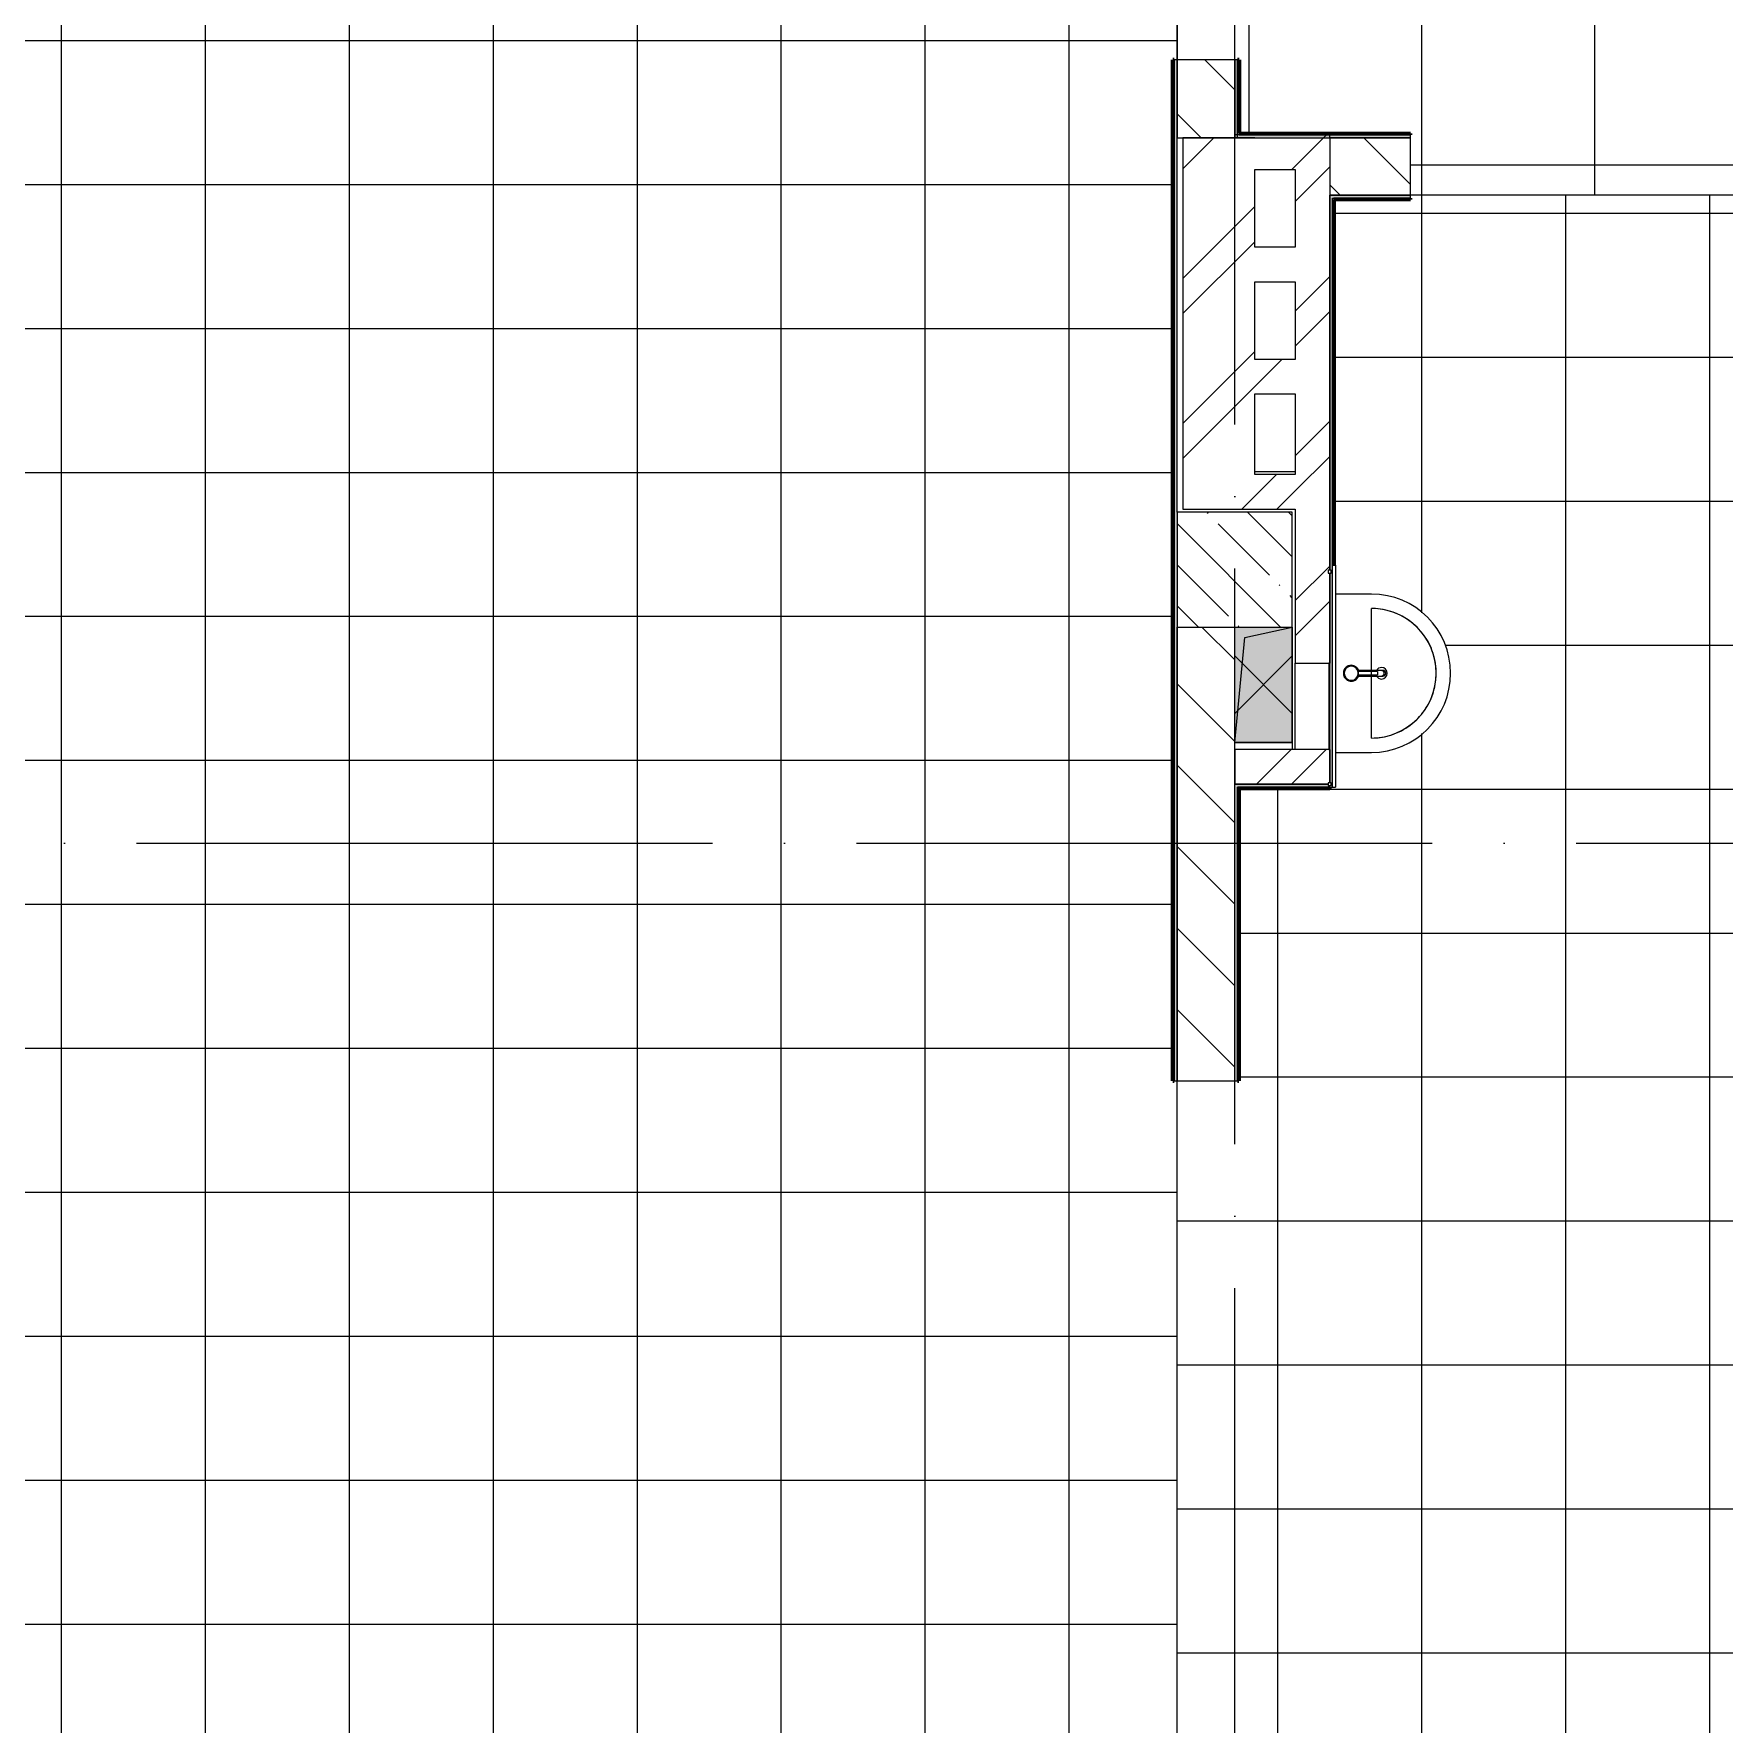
# Model space of a CAD drawing. Header units: millimetres. Extents: x 97 to 215964, y -4577 to 60645.
# Drawn here: x 199877 to 205748, y 36915 to 42786 of the extents above; entities that cross this region are included whole.
import ezdxf

# ---------------------------------------------------------------- set-up
doc = ezdxf.new("R2010")
doc.units = ezdxf.units.MM
doc.linetypes.add('ADSK_Линия сетки', pattern=[2500, 2000, -250, 0, -250])
for name, color, linetype, lineweight in [('A-DETL-GENF-OTLN', 92, 'Continuous', 9), ('A-FLOR-____-OTLN', 192, 'Continuous', 9), ('A-FLOR-____-PATT', 8, 'Continuous', 9), ('A-GENM-____-MCUT', 13, 'Continuous', 9), ('A-GENM-____-OTLN', 13, 'Continuous', 9), ('A-WALL-____-MCUT', 113, 'Continuous', 9), ('A-WALL-____-PATT', 111, 'Continuous', 9), ('I-WALL-____-OTLN', 2, 'Continuous', 9), ('P-SANR-FIXT-OTLN', 6, 'Continuous', 9), ('S-COLS-____-MCUT', 52, 'Continuous', 9), ('S-COLS-____-OTLN', 52, 'Continuous', 9), ('S-GRID-____-OTLN', 1, 'Continuous', 9)]:
    doc.layers.add(name, color=color, linetype=linetype, lineweight=lineweight)
pattern_1 = [(135, (0, 0), (-141.42136, -141.42136), [])]
pattern_2 = [(45, (0, 0), (-251.4472, 251.4472), []), (45, (0, 381), (-251.4472, 251.4472), [])]

# ---------------------------------------------------------------- blocks, each defined once
blk = doc.blocks.new('BSC_Колонна _Прямоугольная - 400x400-V84-О_АИ_ПП_8_400_Целиком')
at = {"layer": 'S-COLS-____-OTLN', "lineweight": 5}
h = blk.add_hatch(dxfattribs=at)
h.set_pattern_fill('FP_94', color=256, style=0, pattern_type=2)
h.set_pattern_definition([(135, (-145249.98, -40925), (-142.56192, -142.56192), []), (135, (-145107.42, -40925), (-142.56192, -142.56192), [252.016, -50.403, 3.353, -47.05])])
h.paths.add_polyline_path([(-200, -200), (200, -200), (200, 200), (-200, 200)])
at = {"layer": 'S-COLS-____-MCUT', "color": 130, "lineweight": 25}
for p, q in [((200, 200), (-200, 200)), ((-200, 200), (-200, -200)), ((200, -200), (200, 200)), ((-200, -200), (200, -200))]:
    blk.add_line(p, q, dxfattribs=at)
blk = doc.blocks.new('ASML_АР_Отделка Люка - ВО Отделка люков_Грунтовка 0_Шпатлевка 0_Окраска 0_0-42467640-О_АИ_ПП_8_400_Целиком')
at = {"layer": 'A-GENM-____-MCUT', "color": 130, "lineweight": 25}
for p, q in [((150, 3), (-150, 3)), ((-150, 3), (-150, 0)), ((150, 0), (150, 3)), ((-150, 0), (150, 0))]:
    blk.add_line(p, q, dxfattribs=at)
blk = doc.blocks.new('0083_СОШ675_АР_R22_rvt-1-О_АИ_ПП_8_400_Целиком')
at = {"layer": 'A-WALL-____-PATT', "lineweight": 5}
h = blk.add_hatch(dxfattribs=at)
h.set_pattern_fill('FP_10', color=10, style=0, pattern_type=2)
h.set_pattern_definition(pattern_1)
h.paths.add_polyline_path([(145250.2, 42425), (145250.2, 42695), (145050.2, 42695), (145050.2, 42425), (145070, 42425)])
h.paths.add_polyline_path([(145050.2, 43945), (145250.2, 43945), (145250.2, 44865), (145050.2, 44865), (145050.2, 44091.3)])
h = blk.add_hatch(dxfattribs=at)
h.set_pattern_fill('FP_7', color=10, style=0, pattern_type=2)
h.set_pattern_definition(pattern_2)
h.paths.add_polyline_path([(145320, 41135), (145320, 42425), (145070, 42425), (145070, 41135)])
h = blk.add_hatch(dxfattribs=at)
h.set_pattern_fill('FP_7', color=10, style=0, pattern_type=2)
h.set_pattern_definition(pattern_2)
h.paths.add_polyline_path([(145377.9, 42315), (145460, 42315), (145460, 42435), (145250.2, 42435), (145250.2, 42425), (145320, 42425), (145320, 42315)])
h = blk.add_hatch(dxfattribs=at)
h.set_pattern_fill('FP_7', color=10, style=0, pattern_type=2)
h.set_pattern_definition(pattern_2)
h.paths.add_polyline_path([(145575, 40180), (145575, 40185), (145580, 40185), (145580, 40300), (145460, 40300), (145460, 40180)])
h.paths.add_polyline_path([(145577, 40600), (145580, 40600), (145580, 40913), (145575, 40913), (145575, 40923), (145580, 40923), (145580, 42435), (145460, 42435), (145460, 40600)])
h = blk.add_hatch(dxfattribs=at)
h.set_pattern_fill('FP_10', color=10, style=0, pattern_type=2)
h.set_pattern_definition(pattern_1)
h.paths.add_polyline_path([(152750, 42225), (152750, 42425), (147111.1, 42425), (147111.1, 42225), (151666.7, 42225)])
h.paths.add_polyline_path([(145580, 42225), (145861.1, 42225), (145861.1, 42425), (145580, 42425)])
h = blk.add_hatch(dxfattribs=at)
h.set_pattern_fill('FP_7', color=10, style=0, pattern_type=2)
h.set_pattern_definition(pattern_2)
h.paths.add_polyline_path([(145320, 41535), (145460, 41535), (145460, 41655), (145320, 41655)])
h = blk.add_hatch(dxfattribs=at)
h.set_pattern_fill('FP_7', color=10, style=0, pattern_type=2)
h.set_pattern_definition(pattern_2)
h.paths.add_polyline_path([(145460, 41135), (145460, 41255), (145320, 41255), (145320, 41135), (145377.9, 41135)])
h = blk.add_hatch(dxfattribs=at)
h.set_pattern_fill('FP_10', color=10, style=0, pattern_type=2)
h.set_pattern_definition(pattern_1)
h.paths.add_polyline_path([(145250, 36225.1), (145250, 36650), (145050, 36650), (145050, 36225.1)])
h.paths.add_polyline_path([(145250, 39150), (145250, 40725), (145050, 40725), (145050, 39150)])
h = blk.add_hatch(dxfattribs=at)
h.set_pattern_fill('FP_7', color=10, style=0, pattern_type=2)
h.set_pattern_definition(pattern_2)
h.paths.add_polyline_path([(145460, 40180), (145460, 40300), (145250, 40300), (145250, 40180), (145377.9, 40180)])
at = {"layer": 'A-FLOR-____-OTLN', "color": 90}
for p, q in [((145460, 41265), (145320, 41265)), ((145449.9, 40325), (145449.9, 40300))]:
    blk.add_line(p, q, dxfattribs=at)
at = {"layer": 'A-WALL-____-MCUT', "color": 50, "lineweight": 13}
for p, q in [((145250.2, 42695), (145050.2, 42695)), ((145050.2, 42695), (145050.2, 42425)), ((145250.2, 42435), (145250.2, 42695)), ((145050.2, 42425), (145070, 42425)), ((145070, 42425), (145070, 41135)), ((145460, 42435), (145250.2, 42435)), ((145580, 42435), (145460, 42435)), ((145580, 42425), (145580, 42435)), ((145861.1, 42425), (145580, 42425)), ((145861.1, 42225), (145861.1, 42425)), ((145320, 42045), (145320, 42315)), ((145320, 42315), (145460, 42315)), ((145460, 42315), (145460, 42045)), ((145580, 42225), (145861.1, 42225)), ((145580, 40923), (145580, 42225)), ((145460, 42045), (145320, 42045)), ((145320, 41655), (145320, 41925)), ((145320, 41925), (145460, 41925)), ((145460, 41925), (145460, 41655)), ((145460, 41655), (145320, 41655)), ((145320, 41535), (145460, 41535)), ((145320, 41255), (145320, 41535)), ((145460, 41535), (145460, 41255)), ((145460, 41255), (145320, 41255)), ((145070, 41135), (145320, 41135)), ((145320, 41135), (145460, 41135)), ((145460, 41135), (145460, 40600)), ((145580, 40600), (145580, 40913)), ((145050, 40725), (145050, 39150)), ((145250, 40300), (145250, 40725)), ((145460, 40600), (145577, 40600)), ((145460, 40300), (145250, 40300)), ((145577, 40300), (145460, 40300)), ((145580, 40185), (145580, 40300)), ((145250, 39150), (145250, 40180)), ((145250, 40180), (145460, 40180)), ((145460, 40180), (145575, 40180)), ((145050, 39150), (145250, 39150))]:
    blk.add_line(p, q, dxfattribs=at)
at = {"layer": 'A-WALL-____-MCUT', "color": 10, "lineweight": 5}
for p, q in [((145070, 42425), (145250.2, 42425)), ((145250.2, 42425), (145070, 42425)), ((145250.2, 42425), (145250.2, 42435)), ((145250.2, 42435), (145250.2, 42425)), ((145320, 42425), (145250.2, 42425)), ((145250.2, 42425), (145320, 42425)), ((145580, 42425), (145580, 42225)), ((145250, 40300), (145250, 40180))]:
    blk.add_line(p, q, dxfattribs=at)
at = {"layer": 'I-WALL-____-OTLN', "color": 90}
blk.add_line((145460, 40300), (145460, 40600), dxfattribs=at)
at = {"layer": 'A-GENM-____-OTLN', "color": 90, "lineweight": 9, "rotation": 270}
blk.add_blockref('ASML_АР_Отделка Люка - ВО Отделка люков_Грунтовка 0_Шпатлевка 0_Окраска 0_0-42467640-О_АИ_ПП_8_400_Целиком', (145577, 40450), dxfattribs=at)
at = {"layer": 'S-COLS-____-OTLN', "color": 90, "lineweight": 9}
blk.add_blockref('BSC_Колонна _Прямоугольная - 400x400-V84-О_АИ_ПП_8_400_Целиком', (145250, 40925), dxfattribs=at)
blk = doc.blocks.new('MiraCad_GMd_-Ut_TaskBox_FormHorizon - MiraCad_GMd_-Ut_TaskBox_FormHorizon-3364844-О_АИ_ПП_8_400_Целиком')
at = {"layer": 'A-DETL-GENF-OTLN', "lineweight": 18}
for points in [[(-100, -200), (-64.6, 164.6), (100, 200), (-100, 200)], [(-100, -200), (100, -200), (100, 200), (-100, 200)]]:
    blk.add_hatch(color=256, dxfattribs=at).paths.add_polyline_path(points)
at = {"layer": 'A-DETL-GENF-OTLN', "color": 7}
for p, q in [((-64.6, 164.6), (100, 200)), ((-64.6, 164.6), (100, 200)), ((100, 200), (100, -200)), ((-100, -200), (-64.6, 164.6)), ((-100, -200), (-64.6, 164.6)), ((100, -200), (-100, -200))]:
    blk.add_line(p, q, dxfattribs=at)
at = {"layer": 'A-GENM-____-OTLN', "color": 170, "lineweight": 18}
for p, q in [((100, -200), (100, 200)), ((100, 100), (-100, -100)), ((-100, 100), (100, -100)), ((-100, -200), (100, -200))]:
    blk.add_line(p, q, dxfattribs=at)
blk = doc.blocks.new('ВК_Умывальник_Полукруглый_Керамический_ГОСТ30493-96_R20 - 2-ой величины-V174-О_АИ_ПП_8_400_Целиком')
at = {"layer": 'P-SANR-FIXT-OTLN', "color": 170, "lineweight": 18}
for p, q in [((145725, 40840.1), (145600, 40840.1)), ((145725, 40575), (145725, 40790.1)), ((145725, 40340.1), (145725, 40555.2)), ((145600, 40290.1), (145725, 40290.1))]:
    blk.add_line(p, q, dxfattribs=at)
at = {"layer": 'P-SANR-FIXT-OTLN', "color": 170, "lineweight": 18, "flags": 128}
blk.add_lwpolyline([(145725, 40340.1), (145734, 40340.3), (145743, 40340.8), (145751.9, 40341.7), (145760.8, 40343), (145769.7, 40344.6), (145778.5, 40346.5), (145787.2, 40348.9), (145795.8, 40351.5), (145804.3, 40354.5), (145812.6, 40357.9), (145820.8, 40361.5), (145828.9, 40365.5), (145836.8, 40369.8), (145844.5, 40374.5), (145852, 40379.4), (145859.4, 40384.6), (145866.5, 40390.1), (145873.4, 40395.9), (145880, 40402), (145886.4, 40408.3), (145892.5, 40414.9), (145898.4, 40421.7), (145904, 40428.8), (145909.3, 40436.1), (145914.3, 40443.5), (145919, 40451.2), (145923.4, 40459), (145927.5, 40467.1), (145931.3, 40475.2), (145934.7, 40483.6), (145937.8, 40492), (145940.6, 40500.6), (145943, 40509.3), (145945, 40518), (145946.7, 40526.9), (145948.1, 40535.8), (145949.1, 40544.7), (145949.7, 40553.7), (145950, 40562.7), (145949.9, 40571.7), (145949.5, 40580.7), (145948.7, 40589.6), (145947.5, 40598.5), (145946, 40607.4), (145944.1, 40616.2), (145941.9, 40624.9), (145939.3, 40633.6), (145936.4, 40642.1), (145933.2, 40650.5), (145929.6, 40658.7), (145925.7, 40666.8), (145921.5, 40674.8), (145916.9, 40682.5), (145912.1, 40690.1), (145906.9, 40697.5), (145901.5, 40704.7), (145895.7, 40711.6), (145889.8, 40718.3), (145883.5, 40724.8), (145877, 40731), (145870.2, 40737), (145863.2, 40742.6), (145856, 40748), (145848.6, 40753.1), (145841, 40757.9), (145833.2, 40762.4), (145825.2, 40766.5), (145817.1, 40770.4), (145808.8, 40773.9), (145800.4, 40777.1), (145791.8, 40779.9), (145783.2, 40782.4), (145774.5, 40784.6), (145765.6, 40786.4), (145756.8, 40787.8), (145747.8, 40788.9), (145738.8, 40789.7), (145729.9, 40790), (145725, 40790.1)], dxfattribs=at)
at = {"layer": 'P-SANR-FIXT-OTLN', "color": 170, "lineweight": 18}
for centre, radius, start, end in [((145725, 40565.1), 275, 270, 90), ((145725, 40565.1), 225, 270, 90), ((145760, 40565.1), 20, 90, 150), ((145760, 40565.1), 20, 270, 90), ((145760, 40565.1), 20, 210, 270)]:
    blk.add_arc(centre, radius, start, end, dxfattribs=at)
blk = doc.blocks.new('xxx_Смеситель_ГОСТ 25809-96_R20 - Смеситель-3431601-О_АИ_ПП_8_400_Целиком')
at = {"layer": 'P-SANR-FIXT-OTLN', "color": 170, "lineweight": 18}
for p, q in [((3135.3, 51074.8), (3135.3, 51016.6)), ((3139.3, 51075.4), (3139.3, 51029.7)), ((3139.3, 51029.7), (3139.3, 51009)), ((3140.3, 51029.8), (3150.3, 51029.8)), ((3151.3, 51029.7), (3151.3, 51075.4)), ((3151.3, 51009), (3151.3, 51029.7)), ((3155.3, 51016.6), (3155.3, 51074.8)), ((3135.3, 51016.6), (3135.3, 50993.9)), ((3135.3, 50993.9), (3135.3, 50990)), ((3140.3, 51009), (3139.3, 51009)), ((3139.3, 51009), (3140.3, 51009)), ((3150.3, 51009), (3140.3, 51009)), ((3150.3, 51009), (3151.3, 51009)), ((3151.3, 51009), (3150.3, 51009)), ((3155.3, 50993.9), (3155.3, 51016.6)), ((3155.3, 50990), (3155.3, 50993.9))]:
    blk.add_line(p, q, dxfattribs=at)
for radius, start, end in [(27.5, 0, 180), (27.5, 161.97695, 180), (27.5, 180, 198.02305), (27.5, 180, 258.92236), (27.5, 143.31191, 156.6878), (27.5, 203.3122, 216.68809), (24.5, 360, 180), (24.5, 180, 360), (27.5, 101.97674, 135), (27.5, 225, 258.02326), (27.5, 83.31162, 96.68751), (27.5, 281.0769, 0), (27.5, 45, 78.02263), (27.5, 281.97737, 315), (27.5, 23.31133, 36.68722), (27.5, 323.31278, 336.68867), (27.5, 0, 18.02234), (27.5, 341.97766, 0), (24.5, 255, 259.77016), (24.5, 255, 259.77016), (24.5, 280.22984, 285), (24.5, 280.22984, 285)]:
    blk.add_arc((3145.3, 51100), radius, start, end, dxfattribs=at)
for start_param, end_param in [(3.141593, 4.712389), (4.712389, 6.283185)]:
    blk.add_ellipse((3145.3, 50990), major_axis=(10, 0), ratio=0.965926, start_param=start_param, end_param=end_param, dxfattribs=at)
for points, knots in [([(3138.6, 51076.4), (3138.7, 51076.4), (3138.8, 51076.3), (3139.2, 51076.2), (3139.8, 51076.1), (3140.4, 51076), (3140.7, 51075.9)], [0.77430556, 0.77430556, 0.77430556, 0.77430556, 0.78298611, 0.79166667, 0.82638889, 0.86111111, 0.86111111, 0.86111111, 0.86111111]), ([(3139.3, 51029.3), (3139.3, 51029.3), (3139.3, 51029.3), (3139.4, 51029.2), (3139.6, 51029.2), (3139.8, 51029.2), (3140.1, 51029.2), (3140.3, 51029.2)], [0, 0, 0, 0, 0.166667, 0.333333, 0.5, 0.666667, 1, 1, 1, 1]), ([(3149.8, 51075.9), (3150.1, 51075.9), (3150.6, 51076), (3151.1, 51076.2), (3151.6, 51076.3), (3151.8, 51076.4), (3151.9, 51076.4)], [0.13888889, 0.13888889, 0.13888889, 0.13888889, 0.16666667, 0.19444444, 0.20833333, 0.22222222, 0.22222222, 0.22222222, 0.22222222]), ([(3151.3, 51029.7), (3151.3, 51029.7), (3151.2, 51029.7), (3151.1, 51029.8), (3151, 51029.8), (3150.7, 51029.8), (3150.4, 51029.8), (3150.3, 51029.8)], [0, 0, 0, 0, 0.166667, 0.333333, 0.5, 0.666667, 1, 1, 1, 1]), ([(3140.3, 51020.3), (3138.8, 51019.9), (3136.8, 51019.1), (3135.5, 51017.7), (3135.3, 51016.9), (3135.3, 51016.6)], [0.1666667, 0.1666667, 0.1666667, 0.1666667, 0.3333333, 0.4166667, 0.5, 0.5, 0.5, 0.5]), ([(3145.3, 50986.8), (3144.4, 50986.8), (3143.1, 50986.9), (3141.4, 50987.3), (3140.3, 50987.7), (3139.3, 50988.1), (3138.7, 50988.5), (3138, 50989), (3137.3, 50989.5), (3136.7, 50990.2), (3136.3, 50990.7), (3136, 50991.2), (3135.8, 50991.6), (3135.6, 50992), (3135.5, 50992.5), (3135.4, 50992.9), (3135.3, 50993.4), (3135.3, 50993.7), (3135.3, 50993.9)], [0, 0, 0, 0, 0.0833333, 0.125, 0.1666667, 0.2083333, 0.2291667, 0.25, 0.2916667, 0.3333333, 0.3541667, 0.375, 0.3958333, 0.4166667, 0.4375, 0.4583333, 0.4791667, 0.5, 0.5, 0.5, 0.5]), ([(3155.3, 50993.9), (3155.3, 50993.7), (3155.3, 50993.4), (3155.2, 50992.9), (3155.1, 50992.5), (3154.9, 50992), (3154.7, 50991.6), (3154.5, 50991.2), (3154.2, 50990.7), (3153.9, 50990.3), (3153.6, 50989.9), (3153.1, 50989.4), (3152.5, 50989), (3151.9, 50988.5), (3151.2, 50988.1), (3150.3, 50987.7), (3149.1, 50987.3), (3147.5, 50986.9), (3146.1, 50986.8), (3145.3, 50986.8)], [0.5, 0.5, 0.5, 0.5, 0.5208333, 0.5416667, 0.5625, 0.5833333, 0.6041667, 0.625, 0.6458333, 0.6666667, 0.6875, 0.7083333, 0.75, 0.7708333, 0.7916667, 0.8333333, 0.875, 0.9166667, 1, 1, 1, 1])]:
    blk.add_open_spline(points, degree=3, knots=knots, dxfattribs=at)
for points in [[(3139.3, 51075.4), (3139.3, 51075.4), (3139.4, 51075.4), (3139.6, 51075.4), (3139.8, 51075.3), (3140, 51075.3), (3140.2, 51075.3), (3140.3, 51075.3)], [(3139.4, 51074.9), (3139.3, 51074.9), (3139.3, 51074.9), (3139.3, 51075), (3139.3, 51075)], [(3140.3, 51029.8), (3140.1, 51029.8), (3139.7, 51029.8), (3139.4, 51029.8), (3139.3, 51029.7), (3139.3, 51029.7)], [(3140.3, 51075.3), (3141.9, 51074.9), (3145.3, 51074.6), (3148.6, 51074.9), (3150.3, 51075.3)], [(3150.3, 51075.3), (3150.4, 51075.3), (3150.5, 51075.3), (3150.8, 51075.3), (3151, 51075.4), (3151.1, 51075.4), (3151.2, 51075.4), (3151.2, 51075.4)], [(3150.3, 51029.2), (3150.4, 51029.2), (3150.8, 51029.2), (3151.2, 51029.2), (3151.3, 51029.3), (3151.3, 51029.3)], [(3151.3, 51075), (3151.3, 51075), (3151.3, 51075), (3151.2, 51074.9)], [(3155.3, 51016.6), (3155.3, 51016.9), (3155, 51017.7), (3154, 51018.7), (3152.4, 51019.6), (3151, 51020.1), (3150.3, 51020.3)]]:
    blk.add_open_spline(points, degree=3, dxfattribs=at)
blk = doc.blocks.new('0083_СОШ675_ВК_R22_rvt-1-О_АИ_ПП_8_400_Целиком')
at = {"layer": 'A-GENM-____-OTLN', "color": 170, "lineweight": 18}
blk.add_blockref('MiraCad_GMd_-Ut_TaskBox_FormHorizon - MiraCad_GMd_-Ut_TaskBox_FormHorizon-3364844-О_АИ_ПП_8_400_Целиком', (145350, 40525), dxfattribs=at)
at = {"layer": 'P-SANR-FIXT-OTLN', "color": 170, "lineweight": 18}
blk.add_blockref('ВК_Умывальник_Полукруглый_Керамический_ГОСТ30493-96_R20 - 2-ой величины-V174-О_АИ_ПП_8_400_Целиком', (0, 0), dxfattribs=at)
at = {"layer": 'P-SANR-FIXT-OTLN', "color": 170, "lineweight": 18, "rotation": 89.99999999999962}
blk.add_blockref('xxx_Смеситель_ГОСТ 25809-96_R20 - Смеситель-3431601-О_АИ_ПП_8_400_Целиком', (196755, 37419.8), dxfattribs=at)
blk = doc.blocks.new('BSC_Колонна _Прямоугольная - ПР-1_Профиль торцевой для плитки-3497357-О_АИ_ПП_8_400_Целиком')
at = {"layer": 'S-COLS-____-MCUT'}
for p, q in [((5, 5), (-5, 5)), ((-5, 5), (-5, -5)), ((5, -5), (5, 5)), ((-5, -5), (5, -5))]:
    blk.add_line(p, q, dxfattribs=at)

msp = doc.modelspace()

# ---------------------------------------------------------------- hatches: boundary and pattern name
at = {"layer": 'A-FLOR-____-PATT'}
h = msp.add_hatch(dxfattribs=at)
h.set_pattern_fill('FP_206', color=256, style=0, pattern_type=2)
h.set_pattern_definition([(270, (201472.87, 27262.5), (500, 3e-14), []), (0, (201472.87, 27262.5), (0, 500), [])])
h.paths.add_polyline_path([(197924.802038, 37392.628452), (197923.387824, 37392.628452), (197924.667312, 37391.10716)])
h.paths.add_polyline_path([(197788.192734, 37236.941352), (197788.011005, 37237.629401), (197788.011005, 37236.947612)])
h.paths.add_polyline_path([(197767.887824, 37235.622618), (197772.974177, 37236.445886), (197767.024761, 37236.184575)])
h.paths.add_polyline_path([(197611.611796, 37385.366863), (197611.387824, 37392.628452), (197610.973611, 37392.628452), (197611.193323, 37390.128452)])
h.paths.add_polyline_path([(199410.387824, 13382.982684), (199410.387824, 13381.56847), (199412.887824, 13382.761283)])
h.paths.add_polyline_path([(199566.074924, 13246.37338), (199565.386875, 13246.191651), (199565.918382, 13241.828751)])
h.paths.add_polyline_path([(199417.649412, 13069.792442), (199420.195401, 13069.193404), (199415.100951, 13069.56847)])
h.paths.add_polyline_path([(200402.52062, 12800), (203832.865903, 12800.657374), (203832.865903, 18345), (203847.865903, 18345), (203847.865903, 20845), (203832.865903, 20845), (203832.865903, 27299.999414), (203847.865903, 27299.999414), (203847.700658, 29799.999414), (203832.865903, 29799.999414), (203832.865903, 36649.999414), (203847.865903, 36649.999414), (203847.865903, 39149.999414), (203832.865903, 39149.999414), (203832.865903, 42694.998706), (203847.865903, 42694.998706), (203847.865903, 43944.998706), (203832.865903, 43944.998706), (203832.865903, 45324.968424), (199262.887824, 45324.968424), (199262.887824, 39459.99902), (199247.865903, 39459.99902), (199247.887824, 38359.99902), (199262.887824, 38359.99902), (199262.887824, 37555.15091), (199257.887824, 37555.15091), (199257.887824, 37545.151496), (199247.887824, 37545.151496), (199247.865903, 37540.151496), (198019.022324, 37540.151496), (198019.022324, 37535.151496), (197925.387824, 37535.151496), (197924.762891, 37382.820875), (197918.31036, 37348.891829), (197916.481042, 37342.038512), (197911.046857, 37328.878452), (197903.767744, 37314.878452), (197895.349741, 37300.680243), (197890.198852, 37294.711504), (197884.02089, 37286.885628), (197876.471608, 37279.64838), (197869.791653, 37273.155406), (197860.792223, 37266.447853), (197853.6891, 37261.142265), (197843.584632, 37255.440693), (197833.330333, 37249.835547), (197823.933711, 37245.623996), (197823.117216, 37246.310615), (197798.072595, 37238.660313), (197777.949415, 37236.03967), (197757.717507, 37236.044177), (197734.74592, 37239.269516), (197712.398771, 37245.409992), (197697.092052, 37252.610278), (197673.981369, 37266.522558), (197665.983996, 37274.081281), (197645.576797, 37293.809186), (197639.398835, 37303.564741), (197626.901043, 37324.254361), (197614.544651, 37362.443681), (197611.727947, 37378.612398), (197610.387824, 37508.454365), (197610.387824, 37535.151496), (197516.753324, 37535.151496), (197516.753324, 37540.151496), (195512.887824, 37540.151496), (195512.887824, 33539.968424), (199247.887824, 33539.968424), (199247.887824, 33534.968424), (199257.887824, 33534.968424), (199257.887824, 33524.968424), (199262.887824, 33524.967838), (199262.887824, 32015.000398), (199047.865903, 32015.000398), (199047.887824, 30515.000398), (199262.887824, 30513.97172), (199262.887824, 28124.296143), (199257.887824, 28124.296143), (199257.887824, 28114.296143), (199247.887824, 28114.296143), (199247.865903, 28109.296143), (195687.865903, 28109.296143), (195687.865903, 27787.500586), (195682.865903, 27787.500586), (195682.865903, 27777.500586), (195672.865903, 27777.500586), (195672.399768, 27772.500586), (195562.888824, 27772.500586), (195562.888824, 27787.5), (195497.866903, 27787.5), (195497.887824, 25674.999986), (195512.888824, 25674.999986), (195512.888824, 25640.000161), (199257.887824, 25640.000161), (199257.887824, 25625.000161), (199262.887824, 25624.986828), (199262.887824, 24992.999575), (199247.865903, 24992.999575), (199247.887824, 23892.999575), (199262.887824, 23892.999575), (199262.887824, 23215.119334), (199247.865903, 23215.119334), (199247.865903, 23154.166194), (199047.865903, 23154.166194), (199047.865903, 22229.166194), (199247.865903, 22229.166194), (199247.887824, 22115.119334), (199262.887824, 22115.119334), (199262.887824, 21113.999393), (199247.865903, 21113.999393), (199247.887824, 20013.999393), (199262.887824, 20013.999393), (199262.887824, 18423.996862), (199247.865903, 18423.996862), (199247.887824, 17323.996862), (199262.887824, 17323.996862), (199262.887824, 13477.20297), (199267.887824, 13477.20297), (199267.887824, 13383.56847), (199420.195401, 13382.943537), (199454.124447, 13376.491006), (199460.977764, 13374.661688), (199474.137824, 13369.227503), (199488.137824, 13361.948389), (199502.336033, 13353.530387), (199508.304772, 13348.379498), (199516.130648, 13342.201536), (199523.367896, 13334.652254), (199529.86087, 13327.972298), (199536.568423, 13318.972869), (199541.874011, 13311.869746), (199547.575582, 13301.765278), (199553.180729, 13291.510979), (199557.39228, 13282.114357), (199556.435004, 13282.114357), (199564.355962, 13256.253241), (199566.972099, 13236.238787), (199566.972099, 13215.898153), (199563.919042, 13193.695589), (199557.606284, 13170.579417), (199550.405998, 13155.272698), (199536.493717, 13132.162015), (199528.934995, 13124.164642), (199509.207089, 13103.757443), (199499.451535, 13097.579481), (199478.761915, 13085.081689), (199440.572595, 13072.725297), (199424.403878, 13069.908593), (199410.387824, 13068.56847), (199267.887824, 13068.56847), (199267.887824, 12974.93397), (199262.887824, 12974.93397), (199262.887824, 12800)])
h.paths.add_polyline_path([(199450.806364, 13111.353879), (199471.632785, 13120.555472), (199480.003322, 13126.396256), (199477.961369, 13126.223599), (199451.866281, 13111.941688)])
h.paths.add_polyline_path([(199381.420424, 13109.302634), (199378.950723, 13110.802007), (199381.182491, 13109.378018)])
h.paths.add_polyline_path([(199449.969864, 13111.941688), (199477.480571, 13124.725245), (199458.332911, 13114.340559), (199450.634186, 13112.133905)])
h.paths.add_polyline_path([(199326.267244, 13139.447889), (199322.442737, 13144.818223), (199324.836966, 13141.311863)])
h.paths.add_polyline_path([(199316.241162, 13153.470636), (199319.894284, 13147.753292), (199316.672604, 13152.828382)])
h.paths.add_polyline_path([(199304.159371, 13173.403647), (199303.022228, 13177.075399), (199304.061877, 13173.642867)])
h.paths.add_polyline_path([(199524.462517, 13180.387444), (199528.606115, 13193.187148), (199525.246971, 13182.864978), (199524.537222, 13180.623383)])
h.paths.add_polyline_path([(199561.991207, 13187.86265), (199564.321966, 13195.883699), (199563.045551, 13192.671369), (199562.617292, 13190.718139)])
h.paths.add_polyline_path([(199560.245341, 13181.557037), (199561.991207, 13187.86265), (199560.570982, 13185.59508)])
h.paths.add_polyline_path([(199430.519365, 13195.574533), (199428.95827, 13195.574533), (199430.314162, 13195.52916)])
h.paths.add_polyline_path([(199412.887824, 13190.503663), (199430.519365, 13193.999847), (199416.47194, 13191.247251)])
h.paths.add_polyline_path([(199383.449713, 13205.62177), (199382.75014, 13208.66847), (199382.75014, 13207.11843)])
h.paths.add_polyline_path([(199442.325936, 13246.51517), (199443.025508, 13243.46847), (199443.025508, 13245.01851)])
h.paths.add_polyline_path([(199444.75148, 13244.46496), (199431.284315, 13256.42956), (199439.093423, 13249.837312), (199443.887824, 13245.194974)])
h.paths.add_polyline_path([(199437.923755, 13201.032539), (199446.158209, 13212.921963), (199448.201287, 13224.1522), (199447.481747, 13234.275465), (199447.481747, 13229.833749), (199447.01629, 13218.167755), (199443.887824, 13210.020574), (199437.967351, 13201.11595)])
h.paths.add_polyline_path([(199531.144628, 13201.745631), (199533.665905, 13212.989197), (199531.213738, 13202.061308)])
h.paths.add_polyline_path([(199387.105114, 13249.675605), (199396.817379, 13256.562407), (199393.707276, 13255.253673), (199387.296508, 13249.837312)])
h.paths.add_polyline_path([(199381.024168, 13207.67198), (199378.087824, 13226.06847), (199379.791835, 13238.206915), (199381.887824, 13242.116366), (199378.403928, 13234.686091), (199377.574361, 13227.98474), (199378.293901, 13217.861476), (199380.75716, 13208.66847)])
h.paths.add_polyline_path([(199566.711214, 13225.02036), (199567.199526, 13227.267866), (199566.57039, 13231.154823), (199566.57039, 13225.199617)])
h.paths.add_polyline_path([(199412.887824, 13261.633277), (199395.256284, 13258.137094), (199409.303709, 13260.889689)])
h.paths.add_polyline_path([(199430.688771, 13256.855398), (199418.372039, 13260.896054), (199422.467351, 13260.06226), (199430.590381, 13256.888188)])
h.paths.add_polyline_path([(199528.739274, 13258.330232), (199525.461267, 13269.363967), (199528.154288, 13259.965212), (199528.606115, 13258.702398)])
h.paths.add_polyline_path([(199501.481597, 13309.045593), (199500.938682, 13310.825077), (199500.517879, 13310.825077)])
h.paths.add_polyline_path([(199311.756937, 13292.034135), (199314.820301, 13295.283593), (199312.347152, 13292.823258)])
h.paths.add_polyline_path([(199340.009979, 13321.796052), (199361.195154, 13332.698369), (199373.449204, 13340.195252), (199354.142864, 13331.581468), (199345.772326, 13325.740684), (199340.954564, 13322.442671)])
h.paths.add_polyline_path([(199342.353594, 13323.150509), (199356.458804, 13332.156582), (199371.840592, 13339.047949), (199371.840592, 13338.174885), (199343.123656, 13323.542876)])
h.paths.add_polyline_path([(199480.003322, 13326.513911), (199462.801865, 13335.934066), (199472.478543, 13330.451214), (199478.541386, 13326.885001)])
h.paths.add_polyline_path([(199467.190833, 13333.996392), (199466.695959, 13335.239104), (199466.751657, 13334.283196)])
h.paths.add_polyline_path([(199451.731204, 13340.497378), (199449.72818, 13340.421172), (199450.634186, 13340.732142)])
h.paths.add_polyline_path([(199436.330641, 13343.923467), (199436.330641, 13344.504488), (199433.573646, 13344.394384)])
h.paths.add_polyline_path([(199427.652442, 13345.405773), (199427.435108, 13346.06847), (199424.291558, 13345.96593)])
h.paths.add_polyline_path([(195497.865903, 36525), (195497.887824, 36525), (195497.865903, 36925)])
h.paths.add_polyline_path([(197727.414434, 37240.911966), (197729.682004, 37241.025069), (197727.414434, 37242.445294), (197724.123516, 37242.426986), (197727.226166, 37240.998637)])
h.paths.add_polyline_path([(197800.149586, 37274.277002), (197811.183321, 37277.555008), (197801.784566, 37274.861988)])
h.paths.add_polyline_path([(197701.922159, 37288.997564), (197698.672701, 37292.060928), (197701.133036, 37289.58778)])
h.paths.add_polyline_path([(197672.160243, 37317.250606), (197661.257926, 37338.435781), (197653.761042, 37350.689832), (197662.374827, 37331.383491), (197668.215611, 37323.012953), (197671.513624, 37318.195192)])
h.paths.add_polyline_path([(197670.805785, 37319.594221), (197661.799712, 37333.699432), (197654.908345, 37349.081219), (197655.781409, 37349.081219), (197670.413419, 37320.364283)])
h.paths.add_polyline_path([(197868.333266, 37323.012953), (197877.753421, 37340.214411), (197872.270568, 37330.537733), (197868.704355, 37324.47489)])
h.paths.add_polyline_path([(197875.815746, 37335.825443), (197877.058458, 37336.320317), (197876.10255, 37336.264618)])
h.paths.add_polyline_path([(197882.316732, 37351.285072), (197882.240526, 37353.288096), (197882.551496, 37352.38209)])
h.paths.add_polyline_path([(197788.334524, 37360.69034), (197785.287824, 37359.990768), (197788.116333, 37360.588353)])
h.paths.add_polyline_path([(197786.284315, 37358.264796), (197798.248914, 37371.731961), (197791.656666, 37363.922853), (197787.743206, 37359.990768)])
h.paths.add_polyline_path([(197744.280689, 37364.345741), (197737.359906, 37374.184824), (197738.702621, 37370.947903), (197744.118982, 37364.537136)])
h.paths.add_polyline_path([(197767.887824, 37354.745144), (197777.658923, 37355.953629), (197771.653103, 37355.534529), (197759.987109, 37355.999985), (197751.839928, 37359.128452), (197759.270203, 37355.644556), (197765.971555, 37354.814989), (197767.073775, 37354.774815)])
h.paths.add_polyline_path([(197803.452631, 37390.128452), (197802.697279, 37390.163738), (197802.709043, 37393.712567)])
h.paths.add_polyline_path([(197798.381761, 37407.759992), (197798.381761, 37406.198897), (197798.432959, 37407.528452)])
h.paths.add_polyline_path([(197798.674752, 37372.327505), (197802.715408, 37384.644237), (197802.955413, 37393.827267), (197799.956448, 37407.759992), (197802.685246, 37393.827267), (197801.881614, 37380.548925), (197798.808374, 37372.728452)])
h.paths.add_polyline_path([(197747.441124, 37419.566563), (197750.487824, 37420.266136), (197748.617667, 37420.116506)])
h.paths.add_polyline_path([(197882.602415, 37428.046992), (197873.400822, 37448.873412), (197867.560038, 37457.24395), (197867.732696, 37455.201996), (197882.014606, 37429.106908)])
h.paths.add_polyline_path([(197792.923755, 37415.164383), (197781.034332, 37423.398836), (197769.804094, 37425.441915), (197759.68083, 37424.722375), (197764.122545, 37424.722375), (197775.788539, 37424.256918), (197783.93572, 37421.128452), (197792.840344, 37415.207978)])
h.paths.add_polyline_path([(197651.121988, 37421.595852), (197652.621361, 37424.065553), (197651.197372, 37421.833785)])
h.paths.add_polyline_path([(197882.014606, 37427.210491), (197869.231049, 37454.721199), (197879.615736, 37435.573539), (197881.77257, 37428.046992)])
h.paths.add_polyline_path([(197681.267244, 37476.749032), (197686.637577, 37480.573539), (197683.131217, 37478.179309)])
h.paths.add_polyline_path([(197695.28999, 37486.775114), (197689.572646, 37483.121992), (197694.647736, 37486.343672)])
h.paths.add_polyline_path([(197715.223001, 37498.856905), (197718.894753, 37499.994048), (197715.462221, 37498.954399)])
h.paths.add_polyline_path([(197813.568851, 37501.703145), (197802.871404, 37505.394915), (197811.091317, 37502.487599), (197813.332911, 37501.77785)])
h.paths.add_polyline_path([(197792.210663, 37508.385255), (197780.863589, 37510.92016), (197791.894987, 37508.454365)])
h = msp.add_hatch(dxfattribs=at)
h.set_pattern_fill('FP_174', color=256, style=0, pattern_type=2)
h.set_pattern_definition([(90, (207697.96, 43530), (-600, 4e-14), []), (180, (207697.96, 43530), (-7e-14, -600), [])])
h.paths.add_polyline_path([(204804.671054, 42225.000586), (205909.008417, 42225.001172), (205909.030339, 42425.000586), (205909.030339, 42425.18483), (205909.030339, 42440.18483), (211532.887824, 42440.18483), (211532.887824, 44820), (204362.88841, 44820), (204362.88841, 44344.19094), (204342.864601, 44344.19094), (204356.668944, 44335.529606), (204397.252651, 44298.987873), (204431.04481, 44252.476956), (204454.428366, 44199.956629), (204466.381345, 44143.722283), (204466.381345, 44086.231629), (204454.428366, 44029.997283), (204429.02124, 43974.691751), (204395.605819, 43929.483225), (204350.163435, 43889.976956), (204304.740401, 43863.751955), (204250.063539, 43845.986366), (204192.887824, 43839.976956), (204047.887824, 43839.976956), (204047.887824, 43944.998706), (203848.053069, 43944.952759), (203848.074991, 42694.998706), (204063.075577, 42694.998706), (204063.075577, 42440.18483), (204659.030339, 42440.18483), (204658.591508, 42425.18483), (204659.030339, 42424.997079), (204659.030339, 42225.000586)])
h.paths.add_polyline_path([(204239.717951, 44107.905888), (204235.835666, 44106.04353), (204237.887824, 44107.372611)])
h.paths.add_polyline_path([(204227.887824, 44094.976956), (204233.064205, 44095.65844), (204237.887824, 44097.656448), (204242.02996, 44100.83482), (204245.208332, 44104.976956), (204247.206341, 44109.800575), (204247.887824, 44114.976956), (204247.206341, 44120.153337), (204245.208332, 44124.976956), (204242.02996, 44129.119092), (204237.887824, 44132.297464), (204229.969864, 44134.70285), (204227.887824, 44134.976956), (204222.711443, 44134.295473), (204217.887824, 44132.297464), (204213.745689, 44129.119092), (204210.567316, 44124.976956), (204230.835666, 44124.636214), (204236.076606, 44122.854332), (204239.717951, 44122.048024), (204242.217951, 44117.565146), (204242.02996, 44111.918904), (204239.717951, 44107.905888), (204222.711443, 44104.976956), (204210.567316, 44104.976956), (204213.745689, 44100.83482), (204217.887824, 44097.656448), (204222.711443, 44095.65844)])
h = msp.add_hatch(dxfattribs=at)
h.set_pattern_fill('FP_194', color=256, style=0, pattern_type=2)
h.set_pattern_definition([(180, (207697.87, 37162.5), (-6e-14, -500), []), (270, (207697.87, 37162.5), (500, 3e-14), [])])
h.paths.add_polyline_path([(206691.319947, 32099.999414), (211532.887824, 32099.999414), (211532.887824, 35410.316132), (211340.887824, 35410.316132), (211340.887824, 35415.316132), (211330.887824, 35415.316132), (211330.887824, 35425.316132), (211325.887824, 35425.316132), (211325.887824, 35825.000586), (211332.887824, 35825.000586), (211332.887824, 36225.239253), (211337.887824, 36225.239253), (211337.887824, 36235.239253), (211347.887824, 36235.239253), (211347.887824, 36240.239253), (211532.865903, 36240.239253), (211532.865903, 40310.120506), (211340.887824, 40310.120506), (211340.887824, 40315.120506), (211330.887824, 40315.120506), (211330.887824, 40325.120506), (211325.887824, 40325.120506), (211325.887824, 40725.000586), (211332.887824, 40725.000586), (211332.887824, 41125.239253), (211337.887824, 41125.239253), (211337.887824, 41135.239253), (211347.887824, 41135.239253), (211347.887824, 41140.239253), (211532.865903, 41140.239253), (211532.865903, 42210.001172), (205909.030339, 42210.001172), (205909.030339, 42225.000586), (204659.030339, 42225.000586), (204659.030339, 42210.001172), (204392.887824, 42210.001172), (204392.887824, 40940.097462), (204397.887824, 40940.097462), (204397.887824, 40840.097462), (204522.887824, 40840.097462), (204580.063539, 40834.088052), (204634.740401, 40816.322463), (204684.528769, 40787.577135), (204727.252651, 40749.108379), (204761.04481, 40702.597462), (204784.428366, 40650.077135), (204796.381345, 40593.842789), (204796.381345, 40536.352134), (204784.428366, 40480.117788), (204759.02124, 40424.812256), (204727.252651, 40381.086545), (204680.163435, 40340.097462), (204634.740401, 40313.872461), (204580.063539, 40296.106872), (204522.887824, 40290.097462), (204397.887824, 40290.097462), (204397.887824, 40170), (204377.887824, 40170), (204377.865903, 40165), (204062.865903, 40165), (204062.865903, 39149.999414), (203847.865903, 39149.886517), (203847.865903, 36674.999414), (204047.865903, 36674.999414), (204047.887824, 36649.999414), (204062.865903, 36649.999414), (204062.865903, 36240.032748), (204377.865903, 36240.032748), (204378.877608, 36235.032748), (204387.865903, 36235.032748), (204387.865903, 36225.032748), (204392.865903, 36225), (204392.865903, 32099.999414)])
h.paths.add_polyline_path([(204569.717951, 40558.026394), (204567.717453, 40556.437208), (204565.835666, 40556.895143)])
h.paths.add_polyline_path([(204557.887824, 40545.097462), (204563.064205, 40545.778945), (204571.273703, 40550.37503), (204573.657706, 40553.076647), (204575.829653, 40556.597462), (204577.308563, 40560.697538), (204577.308563, 40569.497386), (204575.829653, 40573.597462), (204573.657706, 40577.118277), (204572.02996, 40579.239597), (204567.887824, 40582.41797), (204559.969864, 40584.823356), (204557.887824, 40585.097462), (204552.711443, 40584.415978), (204547.887824, 40582.41797), (204542.117942, 40577.118277), (204540.567316, 40575.097462), (204560.835666, 40574.75672), (204565.835666, 40573.02819), (204569.717951, 40572.16853), (204572.217951, 40567.685652), (204572.217951, 40562.509271), (204569.717951, 40558.026394), (204553.756098, 40555.097462), (204540.567316, 40555.097462), (204546.715222, 40548.676723), (204547.887824, 40547.776954), (204552.711443, 40545.778945)])
h.paths.add_polyline_path([(204377.865903, 40923.03256), (204377.887824, 40923.03256), (204377.865903, 40940.097462)])
at = {"layer": 'A-WALL-____-PATT'}
h = msp.add_hatch(color=7, dxfattribs=at)
h.paths.add_polyline_path([(203837.865903, 26724.296143), (203847.865903, 26724.296143), (203847.865903, 27299.999414), (203837.865903, 27299.999414), (203837.865903, 26825)])
h.paths.add_polyline_path([(203847.865903, 29799.999414), (203847.865903, 36649.999414), (203837.865903, 36649.999414), (203837.865903, 29799.999414)])
h.paths.add_polyline_path([(203847.865903, 39149.999414), (203847.865903, 42694.998706), (203837.865903, 42694.998706), (203837.865903, 39149.999414)])
h.paths.add_polyline_path([(203837.865903, 43944.998706), (203847.865903, 43944.998706), (203847.865903, 45324.96901), (203837.865903, 45324.96901), (203837.865903, 44091.271895)])
h = msp.add_hatch(color=7, dxfattribs=at)
h.paths.add_polyline_path([(204058.075577, 42425.18483), (204058.075577, 42694.998706), (204048.075577, 42694.998706), (204048.075577, 42425.18483)])
h.paths.add_polyline_path([(204053.075577, 43944.998706), (204053.075577, 43949.998706), (204058.075577, 43949.998706), (204058.075577, 44364.19094), (204048.075577, 44364.19094), (204048.075577, 43944.998706)])
h = msp.add_hatch(color=7, dxfattribs=at)
h.paths.add_polyline_path([(211547.887824, 42425.18483), (211547.887824, 42435.18483), (205909.030339, 42435.18483), (205909.030339, 42425.18483), (210464.599544, 42425.18483)])
h.paths.add_polyline_path([(204058.075577, 42425.18483), (204659.030339, 42425.18483), (204659.030339, 42435.18483), (204058.075577, 42435.18483)])
h = msp.add_hatch(color=7, dxfattribs=at)
h.paths.add_polyline_path([(211537.865903, 42215.001172), (211547.887824, 42215.001172), (211547.887824, 42225.001172), (205909.030339, 42225.001172), (205909.030339, 42215.001172), (210464.599544, 42215.001172)])
h.paths.add_polyline_path([(204377.865903, 42215.001172), (204659.030339, 42215.001172), (204659.030339, 42225.001172), (204377.865903, 42225.001172)])
for points in [[(204387.887824, 40180), (204387.887824, 42215.001172), (204377.887824, 42215.001172), (204377.887824, 40923.03256), (204382.887824, 40923.03256), (204382.887824, 40913.03256), (204377.887824, 40913.03256), (204377.887824, 40185), (204382.887824, 40185), (204382.887824, 40180)], [(204057.865903, 40170), (204387.887824, 40170), (204387.887824, 40180), (204382.887824, 40180), (204382.887824, 40175), (204372.887824, 40175), (204372.887824, 40180), (204057.865903, 40180)]]:
    msp.add_hatch(color=7, dxfattribs=at).paths.add_polyline_path(points)
h = msp.add_hatch(color=7, dxfattribs=at)
h.paths.add_polyline_path([(204047.865903, 36225.032748), (204057.865903, 36225.032748), (204057.865903, 36649.999414), (204047.865903, 36649.999414), (204047.865903, 36275.025121)])
h.paths.add_polyline_path([(204047.865903, 39149.999414), (204057.865903, 39149.999414), (204057.865903, 40180), (204047.865903, 40180)])

# ---------------------------------------------------------------- linework, layer by layer
at = {"layer": 'A-FLOR-____-OTLN'}
for p, q in [((203847.865903, 42694.998706), (203847.865903, 43944.998706)), ((203848.053069, 43944.998706), (203848.053069, 42694.998706)), ((205909.030339, 42225.000586), (204659.030339, 42225.000586)), ((203847.865903, 36649.999414), (203847.865903, 39149.999414))]:
    msp.add_line(p, q, dxfattribs=at)
at = {"layer": 'A-WALL-____-MCUT', "color": 7}
for p, q in [((203837.865903, 42694.998706), (203837.865903, 39149.999414)), ((203847.865903, 42694.998706), (203837.865903, 42694.998706)), ((203847.865903, 41125), (203847.865903, 42694.998706)), ((204058.075577, 42694.998706), (204048.075577, 42694.998706)), ((204048.075577, 42694.998706), (204048.075577, 42425.18483)), ((204058.075577, 42435.18483), (204058.075577, 42694.998706)), ((204048.075577, 42425.18483), (204659.030339, 42425.18483)), ((204659.030339, 42435.18483), (204058.075577, 42435.18483)), ((204659.030339, 42425.18483), (204659.030339, 42435.18483)), ((204659.030339, 42225.001172), (204377.865903, 42225.001172)), ((204377.865903, 42225.001172), (204377.865903, 42215.001172)), ((204377.887824, 42215.001172), (204377.887824, 40923.03256)), ((204387.887824, 40940.097462), (204387.887824, 42215.001172)), ((204387.887824, 42215.001172), (204659.030339, 42215.001172)), ((204659.030339, 42215.001172), (204659.030339, 42225.001172)), ((204377.887824, 40913.03256), (204377.887824, 40599.999414)), ((203847.865903, 39149.999414), (203847.865903, 40725)), ((204377.887824, 40299.999414), (204377.887824, 40185)), ((204047.865903, 40180), (204047.865903, 39149.999414)), ((204372.887824, 40180), (204047.865903, 40180)), ((204057.865903, 39149.999414), (204057.865903, 40170)), ((204057.865903, 40170), (204387.887824, 40170)), ((203837.865903, 39149.999414), (203847.865903, 39149.999414)), ((204047.865903, 39149.999414), (204057.865903, 39149.999414))]:
    msp.add_line(p, q, dxfattribs=at)
at = {"layer": 'A-WALL-____-MCUT'}
msp.add_line((204058.075577, 42425.18483), (204058.075577, 42435.18483), dxfattribs=at)
at = {"layer": 'I-WALL-____-OTLN', "color": 5, "lineweight": 90}
for p, q in [((203832.865903, 39149.999414), (203832.865903, 42694.998706)), ((203837.865903, 42694.998706), (203832.865903, 42694.998706)), ((204659.030339, 42210.001172), (204659.030339, 42215.001172)), ((204392.887824, 42210.001172), (204392.887824, 40940.097462)), ((204659.030339, 42210.001172), (204392.887824, 42210.001172)), ((204377.887824, 40165), (204057.816883, 40165)), ((204062.865903, 40170), (204062.865903, 39149.999414)), ((204377.887824, 40165), (204377.887824, 40170)), ((203832.865903, 39149.999414), (203837.865903, 39149.999414)), ((204057.865903, 39149.999414), (204062.865903, 39149.999414))]:
    msp.add_line(p, q, dxfattribs=at)
at = {"layer": 'I-WALL-____-OTLN', "color": 20, "lineweight": 90}
for p, q in [((204063.075577, 42694.998706), (204058.075577, 42694.998706)), ((204063.075577, 42694.998706), (204063.075577, 42440.18483)), ((204063.075577, 42440.18483), (204659.030339, 42440.18483)), ((204659.030339, 42435.18483), (204659.030339, 42440.18483))]:
    msp.add_line(p, q, dxfattribs=at)
at = {"layer": 'I-WALL-____-OTLN'}
for p, q in [((204387.887824, 40170), (204387.887824, 40940.097462)), ((204387.887824, 40940.097462), (204397.887824, 40940.097462)), ((204397.887824, 40940.097462), (204397.887824, 40170)), ((204387.887824, 40170), (204397.887824, 40170))]:
    msp.add_line(p, q, dxfattribs=at)
at = {"layer": 'S-GRID-____-OTLN', "linetype": 'ADSK_Линия сетки'}
for p, q in [((204047.888824, -3572.657751), (204047.888824, 60644.999414)), ((55228.336609, 39975.000586), (215146.441901, 39975.000586))]:
    msp.add_line(p, q, dxfattribs=at)

# ---------------------------------------------------------------- block references
at = {"color": 250, "lineweight": 5}
for name in ['0083_СОШ675_АР_R22_rvt-1-О_АИ_ПП_8_400_Целиком', '0083_СОШ675_ВК_R22_rvt-1-О_АИ_ПП_8_400_Целиком']:
    msp.add_blockref(name, (58797.887824, 0), dxfattribs=at)
at = {"layer": 'S-COLS-____-OTLN'}
for p in [(204377.887824, 40918.03256), (204377.887824, 40180)]:
    msp.add_blockref('BSC_Колонна _Прямоугольная - ПР-1_Профиль торцевой для плитки-3497357-О_АИ_ПП_8_400_Целиком', p, dxfattribs=at)

doc.saveas('drawing.dxf')
